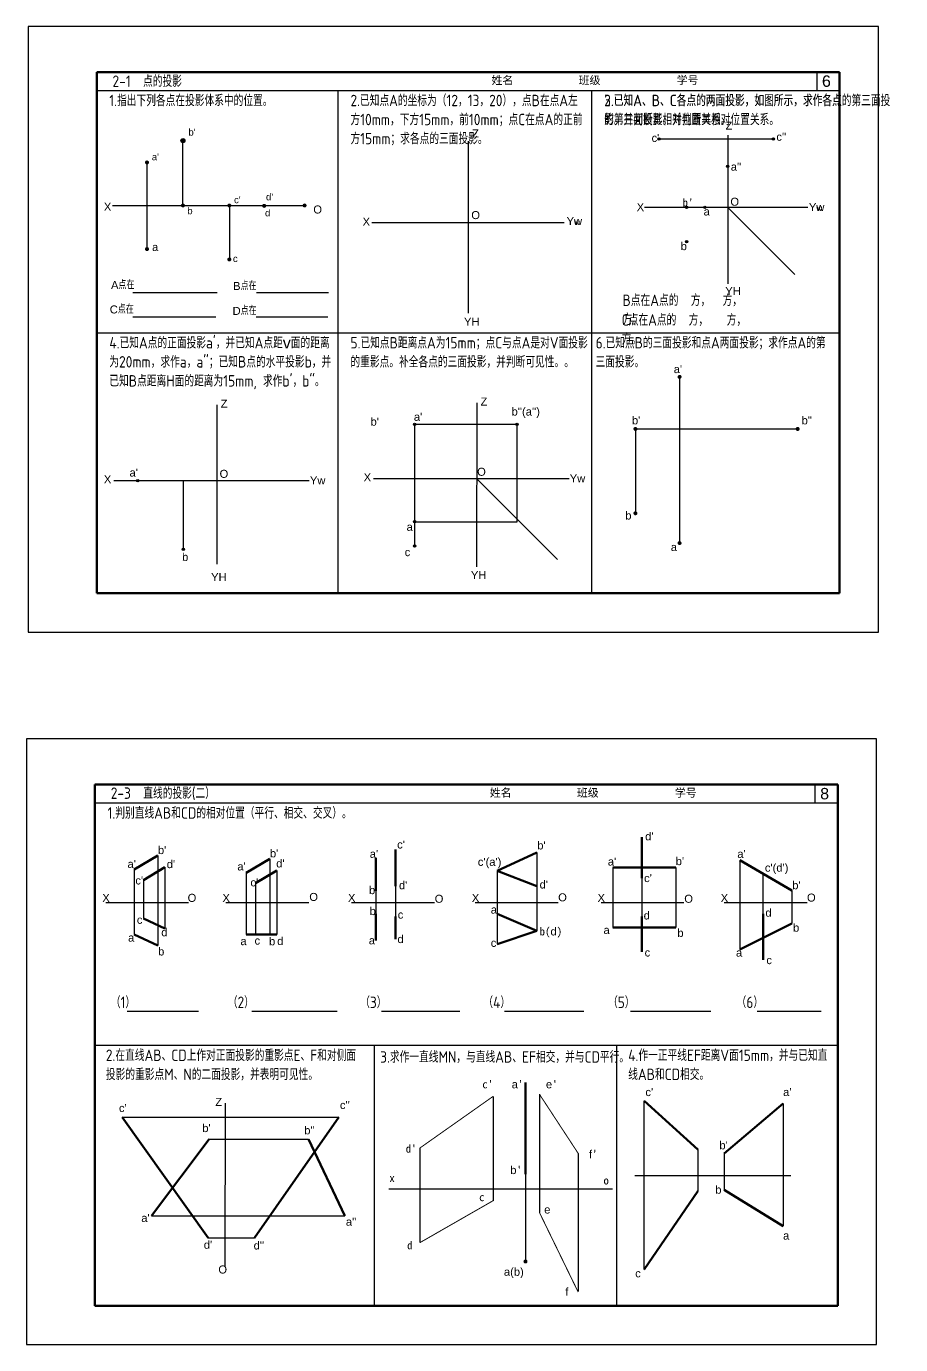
# Model space of a CAD drawing. Header units: millimetres. Extents: x 1117 to 1879, y -220 to 357.
# Drawn here: x 1117 to 1499, y -220 to 357 of the extents above; entities that cross this region are included whole.
import ezdxf

# ---------------------------------------------------------------- set-up
doc = ezdxf.new("R2010")
doc.units = ezdxf.units.MM
for name, color, linetype, lineweight in [('01(csx)', 7, 'Continuous', 50), ('02(xsx)', 7, 'Continuous', 25), ('11(wz)', 7, 'Continuous', 25), ('粗实线', 7, 'Continuous', 50)]:
    doc.layers.add(name, color=color, linetype=linetype, lineweight=lineweight)
doc.layers.add('文字', color=7, linetype='Continuous')
doc.layers.add('细实线', color=7, linetype='Continuous')
doc.styles.add('样式 1', font='ARIAL.TTF', dxfattribs={"height": 5})
doc.styles.add('汉字', font='gbenor.shx', dxfattribs={"height": 5, "bigfont": 'gbcbig.shx'})

msp = doc.modelspace()

# ---------------------------------------------------------------- hatches: boundary and pattern name
at = {"layer": '02(xsx)'}
h = msp.add_hatch(color=256, dxfattribs=at)
h.dxf.hatch_style = 1
h.paths.add_polyline_path([(1184.44, 306.7, 1), (1186.21, 306.7, 1)])
h = msp.add_hatch(color=256, dxfattribs=at)
h.dxf.hatch_style = 1
h.paths.add_polyline_path([(1168.69, 297.17, 1), (1170.46, 297.17, 1)])
h = msp.add_hatch(color=256, dxfattribs=at)
h.dxf.hatch_style = 1
h.paths.add_polyline_path([(1184.44, 278.34, 1), (1186.21, 278.34, 1)])
h = msp.add_hatch(color=256, dxfattribs=at)
h.dxf.hatch_style = 1
h.paths.add_polyline_path([(1204.73, 278.34, 1), (1206.49, 278.34, 1)])
h = msp.add_hatch(color=256, dxfattribs=at)
h.dxf.hatch_style = 1
h.paths.add_polyline_path([(1219.96, 278.17, 1), (1221.73, 278.17, 1)])
h = msp.add_hatch(color=256, dxfattribs=at)
h.dxf.hatch_style = 1
h.paths.add_polyline_path([(1237.66, 278.34, 1), (1239.42, 278.34, 1)])
h = msp.add_hatch(color=256, dxfattribs=at)
h.dxf.hatch_style = 1
h.paths.add_polyline_path([(1237.66, 278.34, 1), (1239.42, 278.34, 1)])
h = msp.add_hatch(color=256, dxfattribs=at)
h.dxf.hatch_style = 1
h.paths.add_polyline_path([(1237.66, 278.34, 1), (1239.42, 278.34, 1)])
h = msp.add_hatch(color=256, dxfattribs=at)
h.dxf.hatch_style = 1
h.paths.add_polyline_path([(1168.69, 259.27, 1), (1170.46, 259.27, 1)])
h = msp.add_hatch(color=256, dxfattribs=at)
h.dxf.hatch_style = 1
h.paths.add_polyline_path([(1204.73, 254.74, 1), (1206.49, 254.74, 1)])
h = msp.add_hatch(color=256, dxfattribs=at)
h.dxf.hatch_style = 1
h.paths.add_polyline_path([(1401.72, 203.34, 1), (1403.48, 203.34, 1)])
h = msp.add_hatch(color=256, dxfattribs=at)
h.dxf.hatch_style = 1
h.paths.add_polyline_path([(1382.39, 180.58, 1), (1384.15, 180.58, 1)])
h = msp.add_hatch(color=256, dxfattribs=at)
h.dxf.hatch_style = 1
h.paths.add_polyline_path([(1453.36, 180.58, 1), (1455.13, 180.58, 1)])
h = msp.add_hatch(color=256, dxfattribs=at)
h.dxf.hatch_style = 1
h.paths.add_polyline_path([(1382.39, 143.69, 1), (1384.15, 143.69, 1)])
h = msp.add_hatch(color=256, dxfattribs=at)
h.dxf.hatch_style = 1
h.paths.add_polyline_path([(1401.72, 130.66, 1), (1403.48, 130.66, 1)])
h = msp.add_hatch(color=256, dxfattribs=at)
h.dxf.hatch_style = 1
h.paths.add_polyline_path([(1334.29, -183.63, 1), (1336.05, -183.63, 1)])
at = {"layer": '细实线'}
h = msp.add_hatch(color=256, dxfattribs=at)
h.paths.add_polyline_path([(1393.15, 307.47, 0.414214), (1393.65, 306.97), (1393.65, 307.47), (1394.15, 307.47, 1)])
h.paths.add_polyline_path([(1394.15, 307.47), (1393.65, 307.47), (1393.65, 306.97, 0.414214)], flags=17)
h = msp.add_hatch(color=256, dxfattribs=at)
h.paths.add_polyline_path([(1393.15, 307.47, 0.414214), (1393.65, 306.97), (1393.65, 307.47), (1394.15, 307.47, 1)])
h.paths.add_polyline_path([(1394.15, 307.47), (1393.65, 307.47), (1393.65, 306.97, 0.414214)], flags=17)
h = msp.add_hatch(color=256, dxfattribs=at)
h.paths.add_polyline_path([(1443.15, 307.47, 0.414214), (1443.65, 306.97), (1443.65, 307.47), (1444.15, 307.47, 1)])
h.paths.add_polyline_path([(1444.15, 307.47), (1443.65, 307.47), (1443.65, 306.97, 0.414214)], flags=17)
h = msp.add_hatch(color=256, dxfattribs=at)
h.paths.add_polyline_path([(1443.15, 307.47, 0.414214), (1443.65, 306.97), (1443.65, 307.47), (1444.15, 307.47, 1)])
h.paths.add_polyline_path([(1444.15, 307.47), (1443.65, 307.47), (1443.65, 306.97, 0.414214)], flags=17)
h = msp.add_hatch(color=256, dxfattribs=at)
h.paths.add_polyline_path([(1423.15, 295.47, 0.414214), (1423.65, 294.97), (1423.65, 295.47), (1424.15, 295.47, 1)])
h.paths.add_polyline_path([(1424.15, 295.47), (1423.65, 295.47), (1423.65, 294.97, 0.414214)], flags=17)
h = msp.add_hatch(color=256, dxfattribs=at)
h.paths.add_polyline_path([(1423.15, 295.47, 0.414214), (1423.65, 294.97), (1423.65, 295.47), (1424.15, 295.47, 1)])
h.paths.add_polyline_path([(1424.15, 295.47), (1423.65, 295.47), (1423.65, 294.97, 0.414214)], flags=17)
h = msp.add_hatch(color=256, dxfattribs=at)
h.paths.add_polyline_path([(1405.15, 277.47, 0.414214), (1405.65, 276.97), (1405.65, 277.47), (1406.15, 277.47, 1)])
h.paths.add_polyline_path([(1406.15, 277.47), (1405.65, 277.47), (1405.65, 276.97, 0.414214)], flags=17)
h = msp.add_hatch(color=256, dxfattribs=at)
h.paths.add_polyline_path([(1405.15, 277.47, 0.414214), (1405.65, 276.97), (1405.65, 277.47), (1406.15, 277.47, 1)])
h.paths.add_polyline_path([(1406.15, 277.47), (1405.65, 277.47), (1405.65, 276.97, 0.414214)], flags=17)
h = msp.add_hatch(color=256, dxfattribs=at)
h.paths.add_polyline_path([(1413.15, 277.47, 0.414214), (1413.65, 276.97), (1413.65, 277.47), (1414.15, 277.47, 1)])
h.paths.add_polyline_path([(1414.15, 277.47), (1413.65, 277.47), (1413.65, 276.97, 0.414214)], flags=17)
h = msp.add_hatch(color=256, dxfattribs=at)
h.paths.add_polyline_path([(1413.15, 277.47, 0.414214), (1413.65, 276.97), (1413.65, 277.47), (1414.15, 277.47, 1)])
h.paths.add_polyline_path([(1414.15, 277.47), (1413.65, 277.47), (1413.65, 276.97, 0.414214)], flags=17)
h = msp.add_hatch(color=256, dxfattribs=at)
h.paths.add_polyline_path([(1405.15, 262.47, 0.414214), (1405.65, 261.97), (1405.65, 262.47), (1406.15, 262.47, 1)])
h.paths.add_polyline_path([(1406.15, 262.47), (1405.65, 262.47), (1405.65, 261.97, 0.414214)], flags=17)
h = msp.add_hatch(color=256, dxfattribs=at)
h.paths.add_polyline_path([(1405.15, 262.47, 0.414214), (1405.65, 261.97), (1405.65, 262.47), (1406.15, 262.47, 1)])
h.paths.add_polyline_path([(1406.15, 262.47), (1405.65, 262.47), (1405.65, 261.97, 0.414214)], flags=17)
h = msp.add_hatch(color=256, dxfattribs=at)
h.paths.add_polyline_path([(1286.19, 182.59, 0.414214), (1286.69, 182.09), (1286.69, 182.59), (1287.19, 182.59, 1)])
h.paths.add_polyline_path([(1287.19, 182.59), (1286.69, 182.59), (1286.69, 182.09, 0.414214)], flags=17)
h = msp.add_hatch(color=256, dxfattribs=at)
h.paths.add_polyline_path([(1331.02, 182.59, 0.414214), (1331.52, 182.09), (1331.52, 182.59), (1332.02, 182.59, 1)])
h.paths.add_polyline_path([(1332.02, 182.59), (1331.52, 182.59), (1331.52, 182.09, 0.414214)], flags=17)
h = msp.add_hatch(color=256, dxfattribs=at)
h.paths.add_polyline_path([(1165.01, 157.92, 0.414214), (1165.51, 157.42), (1165.51, 157.92), (1166.01, 157.92, 1)])
h.paths.add_polyline_path([(1166.01, 157.92), (1165.51, 157.92), (1165.51, 157.42, 0.414214)], flags=17)
h = msp.add_hatch(color=256, dxfattribs=at)
h.paths.add_polyline_path([(1286.19, 139.99, 0.414214), (1286.69, 139.49), (1286.69, 139.99), (1287.19, 139.99, 1)])
h.paths.add_polyline_path([(1287.19, 139.99), (1286.69, 139.99), (1286.69, 139.49, 0.414214)], flags=17)
h = msp.add_hatch(color=256, dxfattribs=at)
h.paths.add_polyline_path([(1185.01, 127.92, 0.414214), (1185.51, 127.42), (1185.51, 127.92), (1186.01, 127.92, 1)])
h.paths.add_polyline_path([(1186.01, 127.92), (1185.51, 127.92), (1185.51, 127.42, 0.414214)], flags=17)
h = msp.add_hatch(color=256, dxfattribs=at)
h.paths.add_polyline_path([(1286.19, 129.34, 0.414214), (1286.69, 128.84), (1286.69, 129.34), (1287.19, 129.34, 1)])
h.paths.add_polyline_path([(1287.19, 129.34), (1286.69, 129.34), (1286.69, 128.84, 0.414214)], flags=17)

# ---------------------------------------------------------------- linework, layer by layer
at = {"linetype": 'Continuous'}
for p, q in [((1321, -111.41), (1321, -157.04)), ((1341.29, -110.47), (1341.29, -162.22)), ((1288.99, -133.99), (1288.99, -175.39)), ((1358.24, -136.34), (1358.24, -181.97)), ((1335.17, -145.37), (1335.17, -183.63)), ((1275.38, -151.87), (1373.31, -151.87)), ((1358.24, -181.97), (1358.24, -196.56))]:
    msp.add_line(p, q, dxfattribs=at)
at = {"layer": '01(csx)'}
for p, q in [((1472.58, 336.7), (1147.58, 336.7)), ((1147.58, 336.7), (1147.58, 108.7)), ((1472.58, 108.7), (1472.58, 336.7)), ((1147.58, 108.7), (1472.58, 108.7)), ((1146.81, 25), (1146.81, -203)), ((1471.81, 25), (1146.81, 25)), ((1471.81, -203), (1471.81, 25)), ((1386.13, 1.99), (1386.13, -15.99)), ((1278.25, -3.33), (1278.25, -19.43)), ((1322.76, -12.71), (1340.13, -4.73)), ((1164.02, -12.2), (1174.29, -6.04)), ((1168.1, -16.75), (1177.37, -11.19)), ((1213.03, -13.6), (1223.29, -7.45)), ((1269.64, -7.08), (1269.64, -21.46)), ((1373.45, -11.3), (1401.01, -11.3)), ((1428.9, -8.02), (1451.76, -21.31)), ((1217.11, -18.15), (1226.38, -12.59)), ((1322.76, -12.71), (1340.13, -19.43)), ((1168.1, -33.6), (1177.37, -37.96)), ((1269.64, -31.47), (1269.64, -43.19)), ((1278.25, -32.72), (1278.25, -42.57)), ((1322.76, -31.47), (1340.13, -38.97)), ((1386.13, -32.72), (1386.13, -48.19)), ((1439.11, -31.54), (1439.11, -51.72)), ((1340.13, -38.97), (1322.76, -44.76)), ((1373.45, -37.56), (1401.01, -37.56)), ((1428.9, -47.1), (1451.76, -35.84)), ((1164.02, -40.52), (1174.29, -45.35)), ((1213.03, -40.53), (1226.38, -40.53)), ((1387.12, -113.37), (1410.64, -134.69)), ((1422.05, -136.38), (1447.89, -114.45)), ((1158.71, -120.56), (1196.35, -173.26)), ((1253.54, -120.56), (1216.64, -173.26)), ((1171.62, -163.68), (1196.72, -130.14)), ((1240.25, -130.14), (1256.12, -163.68)), ((1410.64, -152.82), (1387.12, -187.1)), ((1422.05, -152.23), (1447.89, -168.12)), ((1146.81, -203), (1471.81, -203))]:
    msp.add_line(p, q, dxfattribs=at)
at = {"layer": '02(xsx)'}
for p, q in [((1462.58, 336.7), (1462.58, 328.7)), ((1147.58, 328.7), (1472.58, 328.7)), ((1253.08, 328.7), (1253.08, 108.7)), ((1364.08, 328.7), (1364.08, 108.7)), ((1185.33, 278.34), (1185.33, 306.7)), ((1310.04, 306.43), (1310.04, 231.16)), ((1310.04, 306.43), (1310.04, 231.16)), ((1169.58, 297.17), (1169.58, 259.27)), ((1154.54, 278.34), (1238.54, 278.34)), ((1205.61, 278.34), (1205.61, 254.74)), ((1268, 270.83), (1352.08, 270.83)), ((1268, 270.83), (1352.08, 270.83)), ((1163.36, 240.31), (1200.22, 240.31)), ((1217.54, 240.31), (1248.96, 240.31)), ((1163.36, 229.68), (1199.73, 229.68)), ((1217.29, 229.68), (1248.71, 229.68)), ((1147.58, 222.7), (1472.58, 222.7)), ((1402.6, 203.34), (1402.6, 130.15)), ((1286.69, 182.59), (1286.69, 139.99)), ((1331.02, 182.59), (1286.69, 182.59)), ((1331.52, 139.99), (1331.52, 182.59)), ((1383.27, 180.58), (1454.25, 180.58)), ((1383.27, 180.58), (1383.27, 143.69)), ((1313.84, 158.81), (1349.19, 123.46)), ((1286.19, 139.99), (1331.52, 139.99)), ((1286.69, 139.99), (1286.69, 129.34)), ((1461.81, 25), (1461.81, 17)), ((1146.81, 17), (1471.81, 17)), ((1340.13, -4.73), (1340.13, -38.97)), ((1174.29, -6.04), (1174.29, -45.35)), ((1177.37, -11.19), (1177.37, -37.96)), ((1223.29, -7.45), (1223.29, -40.53)), ((1373.45, -11.3), (1373.45, -37.56)), ((1401.01, -11.3), (1401.01, -37.56)), ((1428.9, -8.02), (1428.9, -47.1)), ((1164.02, -12.2), (1164.02, -40.52)), ((1168.1, -16.75), (1168.1, -33.6)), ((1213.03, -13.6), (1213.03, -40.53)), ((1226.38, -12.59), (1226.38, -40.53)), ((1322.76, -12.71), (1322.76, -44.76)), ((1386.13, -15.99), (1386.13, -32.72)), ((1439.11, -31.54), (1439.11, -13.95)), ((1217.11, -18.15), (1217.11, -40.53)), ((1269.64, -21.46), (1269.64, -31.47)), ((1278.25, -19.43), (1278.25, -32.72)), ((1451.76, -21.31), (1451.76, -35.84)), ((1215.47, -74.14), (1252.73, -74.14)), ((1272.21, -74.14), (1306.52, -74.14)), ((1326, -74.14), (1360.72, -74.14)), ((1381.05, -74.14), (1416.2, -74.14)), ((1436.52, -74.14), (1464.47, -74.14)), ((1146.81, -89), (1471.81, -89)), ((1268.94, -89), (1268.94, -203)), ((1375.02, -89), (1375.02, -203)), ((1447.89, -114.45), (1447.89, -168.12)), ((1158.71, -120.56), (1253.54, -120.56)), ((1196.72, -130.14), (1240.25, -130.14)), ((1422.05, -136.38), (1422.05, -152.23)), ((1382.97, -145.99), (1451.34, -145.99)), ((1171.62, -163.68), (1256.12, -163.68)), ((1196.35, -173.26), (1216.64, -173.26))]:
    msp.add_line(p, q, dxfattribs=at)
msp.add_circle((1185.33, 306.7), 0.881, dxfattribs=at)
msp.add_point((1286.69, 182.59), dxfattribs=at)
at = {"layer": '11(wz)'}
msp.add_line((1160.84, -74.14), (1192.17, -74.14), dxfattribs=at)
at = {"layer": '文字'}
for p, q in [((1393.65, 307.47), (1443.65, 307.47)), ((1200.21, 191.09), (1200.21, 121.48)), ((1185.51, 127.92), (1185.51, 157.92)), ((1387.12, -187.1), (1387.12, -113.37)), ((1410.64, -134.69), (1410.64, -152.82))]:
    msp.add_line(p, q, dxfattribs=at)
at = {"layer": '粗实线', "linetype": 'Continuous'}
msp.add_line((1335.17, -145.37), (1335.17, -105.34), dxfattribs=at)
at = {"layer": '粗实线', "linetype": 'Continuous', "const_width": 0.42}
for points in [[(1288.99, -133.99), (1321, -111.41)], [(1341.29, -110.47), (1358.24, -136.34)], [(1288.99, -175.39), (1321, -157.04)], [(1341.29, -162.22), (1358.24, -197.03)]]:
    msp.add_lwpolyline(points, dxfattribs=at)
at = {"layer": '细实线', "color": 7}
for p, q in [((1489.58, 356.7), (1117.58, 356.7)), ((1117.58, 356.7), (1117.58, 91.7)), ((1489.58, 91.7), (1489.58, 356.7)), ((1117.58, 91.7), (1489.58, 91.7)), ((1488.81, 45), (1116.81, 45)), ((1116.81, 45), (1116.81, -220)), ((1488.81, -220), (1488.81, 45)), ((1116.81, -220), (1488.81, -220))]:
    msp.add_line(p, q, dxfattribs=at)
at = {"layer": '细实线'}
for p, q in [((1423.65, 309.16), (1423.65, 244.07)), ((1423.65, 309.16), (1423.65, 244.07)), ((1458.72, 277.47), (1387.3, 277.47)), ((1458.72, 277.47), (1387.3, 277.47)), ((1423.65, 277.47), (1453.05, 248.08)), ((1423.65, 277.47), (1453.05, 248.08)), ((1313.87, 191.98), (1313.8, 120.32)), ((1240.58, 157.92), (1155.04, 157.92)), ((1354.24, 158.81), (1268.7, 158.81)), ((1187.8, -26.78), (1151.54, -26.78)), ((1240.38, -26.78), (1204.12, -26.78)), ((1295.3, -26.78), (1259.04, -26.78)), ((1349.47, -26.78), (1313.21, -26.78)), ((1404.48, -26.78), (1368.22, -26.78)), ((1458.36, -26.78), (1422.1, -26.78)), ((1203.75, -114.38), (1203.67, -186.04))]:
    msp.add_line(p, q, dxfattribs=at)
for centre in [(1393.65, 307.47), (1393.65, 307.47), (1443.65, 307.47), (1443.65, 307.47), (1423.65, 295.47), (1423.65, 295.47), (1405.65, 277.47), (1405.65, 277.47), (1413.65, 277.47), (1413.65, 277.47), (1405.65, 262.47), (1405.65, 262.47), (1286.69, 182.59), (1331.52, 182.59), (1165.51, 157.92), (1286.69, 139.99), (1185.51, 127.92), (1286.69, 129.34)]:
    msp.add_circle(centre, 0.5, dxfattribs=at)

# ---------------------------------------------------------------- texts
at = {"layer": '02(xsx)', "attachment_point": 1}
for s, insert, char_height, width in [("{\\fArial|b0|i0|c0|p32;b'}", (1187.7, 311.91), 3, 8.9963), ('{\\fArial|b0|i0|c0|p32;Z}', (1311.81, 311.6), 3.5, 9.2512), ('{\\fArial|b0|i0|c0|p32;Z}', (1422.7, 315.01), 3.5, 9.2512), ('{\\fArial|b0|i0|c0|p32;Z}', (1422.7, 315.01), 3.5, 9.2512), ("{\\fArial|b0|i0|c0|p32;a'}", (1171.68, 301.11), 3, 5.2387), ("{\\fArial|b0|i0|c0|p32;d'}", (1221.65, 283.58), 3, 3.829), ('{\\fArial|b0|i0|c0|p32;X}', (1150.72, 279.53), 3.5, 6.4432), ('{\\fArial|b0|i0|c0|p32;b}', (1187.21, 277.53), 3, 6.9439), ("{\\fArial|b0|i0|c0|p32;c'}", (1207.67, 282.33), 3, 7.5203), ('{\\fArial|b0|i0|c0|p32;O}', (1242.36, 278.34), 3.5, 4.2955), ('{\\fArial|b0|i0|c0|p32;X}', (1383.84, 279.34), 3.5, 6.4432), ('{\\fArial|b0|i0|c0|p32;X}', (1383.84, 279.34), 3.5, 6.4432), ('{\\fArial|b0|i0|c0|p32;O}', (1424.81, 281.74), 3.5, 4.2955), ('{\\fArial|b0|i0|c0|p32;O}', (1424.81, 281.74), 3.5, 4.2955), ('{\\fArial|b0|i0|c0|p32;Yw}', (1459.18, 279.37), 3.5, 10.3395), ('{\\fArial|b0|i0|c0|p32;Y\\H0.71429x;w}', (1459.18, 279.37), 3.5, 10.3395), ('{\\fArial|b0|i0|c0|p32;d}', (1221.22, 276.56), 3, 2.3399), ('{\\fArial|b0|i0|c0|p32;X}', (1263.91, 273.01), 3.5, 6.4432), ('{\\fArial|b0|i0|c0|p32;X}', (1263.91, 273.01), 3.5, 6.4432), ('{\\fArial|b0|i0|c0|p32;O}', (1311.47, 275.89), 3.5, 4.2955), ('{\\fArial|b0|i0|c0|p32;O}', (1311.47, 275.89), 3.5, 4.2955), ('{\\fArial|b0|i0|c0|p32;Yw}', (1353.17, 273.28), 3.5, 10.3395), ('{\\fArial|b0|i0|c0|p32;Y\\H0.71429x;w}', (1353.17, 273.28), 3.5, 10.3395), ('{\\fArial|b0|i0|c0|p32;a}', (1171.78, 261.91), 3.5, 4.0288), ('{\\fArial|b0|i0|c0|p32;c}', (1207.18, 256.59), 3, 5.318), ('{\\fArial|b0|i0|c0|p32;YH}', (1422.59, 242.66), 3.5, 7.8907), ('{\\fArial|b0|i0|c0|p32;YH}', (1308.27, 229.26), 3.5, 7.8907), ('{\\fArial|b0|i0|c0|p32;Z}', (1201.83, 193.41), 3.5, 9.2512), ('{\\fArial|b0|i0|c0|p32;Z}', (1315.5, 194.3), 3.5, 9.2512), ("{\\fArial|b0|i0|c0|p32;b'}", (1267.38, 185.52), 3.5, 3.9106), ("{\\fArial|b0|i0|c0|p32;a\\fArial|b0|i0|c134|p32;'}", (1286.36, 187.65), 3.5, 7.6561), ("{\\fArial|b0|i0|c0|p32;b''(a'')}", (1329.08, 189.94), 3.5, 13.5142), ("{\\fArial|b0|i0|c0|p32;b'}", (1381.76, 186.11), 3.5, 3.9106), ('{\\fArial|b0|i0|c0|p32;O}', (1201.34, 162.7), 3.5, 3.3128), ('{\\fArial|b0|i0|c0|p32;O}', (1314.03, 163.59), 3.5, 4.2955), ('{\\fArial|b0|i0|c0|p32;X}', (1150.71, 160.3), 3.5, 6.4432), ('{\\fArial|b0|i0|c0|p32;Yw}', (1240.86, 159.82), 3.5, 10.3395), ('{\\fArial|b0|i0|c0|p32;X}', (1264.38, 161.19), 3.5, 6.4432), ('{\\fArial|b0|i0|c0|p32;Yw}', (1354.53, 160.71), 3.5, 10.3395), ('{\\fArial|b0|i0|c0|p32;a}', (1283.16, 139.49), 3.5, 7.6561), ('{\\fArial|b0|i0|c0|p32;c}', (1282.33, 128.43), 3.5, 8.1236), ('{\\fArial|b0|i0|c0|p32;a}', (1398.74, 130.66), 3.5, 8.1005), ('{\\fArial|b0|i0|c0|p32;YH}', (1197.63, 117.5), 3.5, 7.8907), ('{\\fArial|b0|i0|c0|p32;YH}', (1311.29, 118.39), 3.5, 7.8907), ("{\\fArial|b0|i0|c0|p32;c'}", (1279.04, 0.53), 3.5, 7.3395), ("{\\fArial|b0|i0|c0|p32;b'}", (1340.32, 0.13), 3.5, 4.7351), ("{\\fArial|b0|i0|c0|p32;d'}", (1387.54, 4.14), 3.5, 19.075), ("{\\fArial|b0|i0|c0|p32;b'}", (1174.36, -1.9), 3.5, 4.7351), ("{\\fArial|b0|i0|c0|p32;b'}", (1223.37, -3.31), 3.5, 4.7351), ("{\\fArial|b0|i0|c0|p32;a'}", (1267.06, -3.56), 3.5, 7.3395), ("{\\fArial|b0|i0|c0|p32;a'}", (1427.86, -3.58), 3.5, 7.3395), ("{\\fArial|b0|i0|c0|p32;a'}", (1161.07, -7.98), 3.5, 7.3395), ("{\\fArial|b0|i0|c0|p32;d'}", (1178.22, -8.05), 3.5, 19.075), ("{\\fArial|b0|i0|c0|p32;a'}", (1209.11, -9.06), 3.5, 7.3395), ("{\\fArial|b0|i0|c0|p32;d'}", (1226.13, -7.74), 3.5, 19.075), ("\\pt10.5;{\\fArial|b0|i0|c0|p34;c'(a')}", (1314.34, -7.06), 3.5, 12.3423), ("{\\fArial|b0|i0|c0|p32;a'}", (1371.21, -6.92), 3.5, 7.3395), ("{\\fArial|b0|i0|c0|p32;b'}", (1400.91, -6.75), 3.5, 4.7351), ("{\\fArial|b0|i0|c0|p34;c'(d')}", (1439.92, -9.6), 3.5, 10.9124), ("{\\fArial|b0|i0|c0|p32;c'}", (1164.49, -15.2), 3.5, 7.3395), ("{\\fArial|b0|i0|c0|p32;c'}", (1214.85, -16.04), 3.5, 7.3395), ("{\\fArial|b0|i0|c0|p32;d'}", (1279.83, -17.28), 3.5, 19.075), ("{\\fArial|b0|i0|c0|p32;d'}", (1341.36, -16.96), 3.5, 19.075), ("{\\fArial|b0|i0|c0|p32;c'}", (1387.07, -14.16), 3.5, 7.3395), ("{\\fArial|b0|i0|c0|p32;b'}", (1451.88, -17.28), 3.5, 4.7351), ('{\\fArial|b0|i0|c0|p32;X}', (1150.03, -22.84), 3.5, 6.4432), ('{\\fArial|b0|i0|c0|p32;O}', (1187.35, -22.8), 3.5, 4.2955), ('{\\fArial|b0|i0|c0|p32;X}', (1202.61, -22.84), 3.5, 6.4432), ('{\\fArial|b0|i0|c0|p32;O}', (1240.59, -22.4), 3.5, 4.2955), ('{\\fArial|b0|i0|c0|p32;X}', (1257.53, -22.84), 3.5, 6.4432), ("{\\fArial|b0|i0|c0|p32;b'}", (1266.74, -19.41), 3.5, 4.7351), ('{\\fArial|b0|i0|c0|p32;X}', (1311.7, -22.84), 3.5, 6.4432), ('{\\fArial|b0|i0|c0|p32;O}', (1349.48, -22.57), 3.5, 4.2955), ('{\\fArial|b0|i0|c0|p32;X}', (1366.71, -22.84), 3.5, 6.4432), ('{\\fArial|b0|i0|c0|p32;X}', (1420.59, -22.84), 3.5, 6.4432), ('{\\fArial|b0|i0|c0|p32;O}', (1458.34, -22.69), 3.5, 4.2955), ('{\\fArial|b0|i0|c0|p32;b}', (1266.98, -28.58), 3.5, 4.7351), ('{\\fArial|b0|i0|c0|p32;O}', (1295.47, -23.2), 3.5, 4.2955), ('{\\fArial|b0|i0|c0|p32;a}', (1320, -27.95), 3.5, 7.3395), ('{\\fArial|b0|i0|c0|p32;O}', (1404.65, -23.2), 3.5, 4.2955), ('{\\fArial|b0|i0|c0|p32;c}', (1165.16, -32.4), 3.5, 4.7351), ('{\\fArial|b0|i0|c0|p32;c}', (1279.27, -30.14), 3.5, 4.7351), ('{\\fArial|b0|i0|c0|p32;d}', (1386.88, -30.51), 3.5, 4.7351), ('{\\fArial|b0|i0|c0|p32;d}', (1440.14, -29.28), 3.5, 4.7351), ('{\\fArial|b0|i0|c0|p32;d}', (1175.83, -37.85), 3.5, 4.7351), ('b({\\fArial|b0|i0|c0|p32;d})', (1341.35, -37.49), 3.5, 9.1573), ('{\\fArial|b0|i0|c0|p32;a}', (1369.32, -36.86), 3.5, 7.3395), ('{\\fArial|b0|i0|c0|p32;b}', (1401.63, -38.12), 3.5, 4.7351), ('{\\fArial|b0|i0|c0|p32;b}', (1452.24, -35.84), 3.5, 4.7351), ('{\\fArial|b0|i0|c0|p32;a}', (1161.31, -40.21), 3.5, 7.3395), ('{\\fArial|b0|i0|c0|p32;b}', (1174.45, -46.25), 3.5, 4.7351), ('{\\fArial|b0|i0|c0|p32;a}', (1210.48, -41.74), 3.5, 7.3395), ('{\\fArial|b0|i0|c0|p32;c}', (1216.65, -41.5), 3.5, 4.7351), ('{\\fArial|b0|i0|c0|p32;b}', (1222.99, -41.81), 3.5, 4.7351), ('{\\fArial|b0|i0|c0|p32;d}', (1226.56, -41.7), 3.5, 4.7351), ('{\\fArial|b0|i0|c0|p32;a}', (1266.62, -41.4), 3.5, 7.3395), ('{\\fArial|b0|i0|c0|p32;d}', (1279.16, -40.83), 3.5, 4.7351), ('{\\fArial|b0|i0|c0|p32;c}', (1319.98, -42.49), 3.5, 4.7351), ('{\\fArial|b0|i0|c0|p32;c}', (1387.3, -46.72), 3.5, 4.7351), ('{\\fArial|b0|i0|c0|p32;a}', (1427.27, -46.75), 3.5, 7.3395), ('{\\fArial|b0|i0|c0|p32;c}', (1440.56, -50.05), 3.5, 4.7351), ("c'", (1316.25, -104.36), 3.5, 11.1522), ("{\\fArial|b0|i0|c0|p32;a}'", (1329.14, -104.36), 3.5, 7.3395), ("{\\fArial|b0|i0|c0|p32;e}'", (1344.12, -104.36), 3.5, 7.3395), ("{\\fArial|b0|i0|c0|p32;c'}", (1387.66, -107.76), 3.5, 83.7919), ("{\\fArial|b0|i0|c0|p32;a'}", (1447.89, -107.76), 3.5, 7.3395), ("{\\fArial|b0|i0|c0|p32;c'}", (1157.32, -114.74), 3.5, 7.3395), ('{\\fArial|b0|i0|c0|p32;Z}', (1199.47, -112.06), 3.5, 9.2512), ("{\\fArial|b0|i0|c0|p32;c''}", (1254, -113.44), 3.5, 7.3395), ("{\\fArial|b0|i0|c0|p32;b'}", (1193.78, -123.52), 3.5, 7.3395), ("{\\fArial|b0|i0|c0|p32;b''}", (1238.37, -124.49), 3.5, 7.3395), ("d'", (1282.77, -132.53), 3.5, 4.134), ("{\\fArial|b0|i0|c0|p32;b'}", (1420.01, -131.03), 3.5, 7.3395), ("{\\fArial|b0|i0|c0|p32;f}'", (1362.95, -134.93), 3.5, 7.3395), ("{\\fArial|b0|i0|c0|p32;b}'", (1328.52, -141.88), 3.5, 7.3395), ('x', (1275.61, -145.35), 3.5, 4.9863), ('o', (1369.3, -146.44), 3.5, 12.7535), ('c', (1314.88, -153.75), 3.5, 7.3395), ('{\\fArial|b0|i0|c0|p32;b}', (1418.21, -150.46), 3.5, 7.3395), ('{\\fArial|b0|i0|c0|p32;e}', (1343.37, -159.15), 3.5, 9.9706), ("{\\fArial|b0|i0|c0|p32;a'}", (1167.09, -162.85), 3.5, 7.3395), ("{\\fArial|b0|i0|c0|p32;a''}", (1256.6, -164.48), 3.5, 7.3395), ('{\\fArial|b0|i0|c0|p32;a}', (1447.89, -170.54), 3.5, 7.3395), ("{\\fArial|b0|i0|c0|p32;d'}", (1194.43, -174.56), 3.5, 7.3395), ("{\\fArial|b0|i0|c0|p32;d''}", (1216.24, -174.88), 3.5, 7.3395), ('d', (1283.38, -174.82), 3.5, 5.4135), ('{\\fArial|b0|i0|c0|p32;O}', (1200.82, -185.39), 3.5, 4.2955), ('{\\fArial|b0|i0|c0|p32;a(b)}', (1325.74, -186.37), 3.5, 11.0814), ('{\\fArial|b0|i0|c0|p32;c}', (1383.19, -187.08), 3.5, 89.5456), ('{\\fArial|b0|i0|c0|p32;f}', (1352.59, -195.15), 3.5, 7.3395)]:
    msp.add_mtext(s, dxfattribs=dict(at, insert=insert, char_height=char_height, width=width))
at = {"layer": '02(xsx)', "attachment_point": 1, "style": '汉字'}
for s, insert, char_height, width in [('{\\fArial|b0|i0|c0|p32;A}点在{\\L           }', (1153.85, 245.27), 3.5, 25.1385), ('{\\fArial|b0|i0|c0|p32;B}点在{\\L           }', (1207.25, 244.88), 3.5, 25.1385), ('B点在A点的{\\L  }方，{\\L  }方，{\\L  }方。', (1377.63, 239.37), 5, 60.0117), ('{\\fArial|b0|i0|c0|p32;C}点在{\\L           }', (1153.29, 234.61), 3.5, 25.1385), ('{\\fArial|b0|i0|c0|p32;D}点在{\\L           }', (1207.03, 233.97), 3.5, 25.1385), ('C点在A点的{\\L \\C1; }方，{\\L   }方，{\\L  }方。', (1377.28, 230.78), 5, 61.5494)]:
    msp.add_mtext(s, dxfattribs=dict(at, insert=insert, char_height=char_height, width=width))
at = {"layer": '11(wz)', "char_height": 5, "style": '汉字'}
for s, insert, width, attachment_point in [('  2-1  点的投影', (1149.08, 332.7), 313.5, 4), ('1.指出下列各点在投影体系中的位置。', (1153.11, 326.78), 104.0467, 1), ('\\pt10,135;2.已知点A的坐标为（12，13，20），点B在点A左方10mm，下方15mm，前10mm；点C在点A的正前方15mm；求各点的三面投影。', (1258.61, 326.78), 102.2054, 1), ('\\pt100;2.已知A、B、C各点的两面投影，如图所示，求作各点的第三面投影。并判断其相对位置关系。', (1369.61, 326.78), 132.5396, 1), ('3.已知A、B、C各点的两面投影，如图所示，求作各点的第三面投影。并判断其相对位置关系。', (1369.61, 326.78), 104.0467, 1), ('4.已知A点的正面投影a\'，并已知A点距{\\fArial|b0|i0|c0|p32;v}面的距离为20mm，求作a，a"；已知B点的水平投影b，并已知B点距离H面的距离为15mm, 求作b\'，b"。', (1153.11, 220.78), 99.5888, 1), ('5.已知点B距离点A为15mm；点C与点A是对V面投影的重影点。补全各点的三面投影，并判断可见性。。', (1258.61, 220.78), 104.0467, 1), ('6.已知点B的三面投影和点A两面投影；求作点A的第三面投影。', (1365.86, 220.78), 104.0467, 1), ('  2-3  直线的投影(二）', (1148.31, 21), 313.5, 4), ('1.判别直线AB和CD的相对位置（平行、相交、交叉）。', (1152.33, 15.08), 104.0467, 1), ('2.在直线AB、CD上作对正面投影的重影点E、F和对侧面\\P投影的重影点M、N的二面投影，并表明可见性。', (1151.59, -90.92), 104.0467, 1), ('3.求作一直线MN，与直线AB、EF相交，并与CD平行。', (1271.61, -91.65), 104.0467, 1), ('4.作一正平线EF距离V面15mm，并与已知直线AB和CD相交。', (1380.12, -90.92), 89.1454, 1)]:
    msp.add_mtext(s, dxfattribs=dict(at, insert=insert, width=width, attachment_point=attachment_point))
at = {"layer": '11(wz)', "char_height": 5, "attachment_point": 1, "style": '汉字'}
for s, insert in [('（1）        ', (1153.77, -67.74)), ('（2）        ', (1204.96, -67.74)), ('（3）        ', (1262.88, -67.74)), ('（4）        ', (1316.75, -67.74)), ('（5）        ', (1371.3, -67.74)), ('（6）        ', (1427.54, -67.74))]:
    msp.add_mtext(s, dxfattribs=dict(at, insert=insert))
at = {"layer": '文字', "color": 7, "char_height": 3.5, "width": 313.5, "attachment_point": 4}
for s, insert in [('{\\fSimSun|b0|i0|c134|p2;\\C256; \\C7; 姓名            班级              学号}', (1315.56, 332.92)), ('{\\fSimSun|b0|i0|c134|p2;  姓名            班级              学号}', (1314.78, 21.22))]:
    msp.add_mtext(s, dxfattribs=dict(at, insert=insert))
at = {"layer": '细实线', "color": 7, "ltscale": 0.3, "char_height": 5, "width": 10, "attachment_point": 5, "style": '样式 1'}
for s, insert in [('6', (1466.83, 332.7)), ('8', (1466.05, 21))]:
    msp.add_mtext(s, dxfattribs=dict(at, insert=insert))
at = {"layer": '细实线', "char_height": 3.5, "attachment_point": 1}
for s, insert, width in [("{\\fArial|b0|i0|c0|p34;c'}", (1390.35, 309.65), 8.4253), ("{\\fArial|b0|i0|c0|p34;c'}", (1390.35, 309.65), 8.4253), ("{\\fArial|b0|i0|c0|p34;c''}", (1444.94, 310.16), 7.9073), ("{\\fArial|b0|i0|c0|p34;c''}", (1444.94, 310.16), 7.9073), ("{\\fArial|b0|i0|c0|p34;a''}", (1424.99, 297.06), 13.6873), ("{\\fArial|b0|i0|c0|p34;a''}", (1424.99, 297.06), 13.6873), ("{\\f@FangSong_GB2312|b0|i0|c134|p49;b'}", (1403.9, 281.36), 3.7338), ("{\\f@FangSong_GB2312|b0|i0|c134|p49;b'}", (1403.9, 281.36), 3.7338), ('{\\fArial|b0|i0|c0|p34;a}', (1413.11, 277.47), 3.7338), ('{\\fArial|b0|i0|c0|p34;a}', (1413.11, 277.47), 3.7338), ('{\\fArial|b0|i0|c0|p34;b}', (1403.08, 262.3), 3.7338), ('{\\fArial|b0|i0|c0|p34;b}', (1403.08, 262.3), 3.7338), ("{\\fArial|b0|i0|c0|p34;a'}", (1400.03, 208.51), 3.7338), ('{\\fArial|b0|i0|c0|p32;b"}', (1455.98, 186.11), 3.7338), ("{\\fArial|b0|i0|c0|p34;a'}", (1161.95, 163.26), 3.7338), ('{\\fArial|b0|i0|c0|p34;b}', (1378.82, 144.46), 3.7338), ('{\\fArial|b0|i0|c0|p34;b}', (1184.94, 126.32), 3.7338)]:
    msp.add_mtext(s, dxfattribs=dict(at, insert=insert, width=width))

doc.saveas('drawing.dxf')
